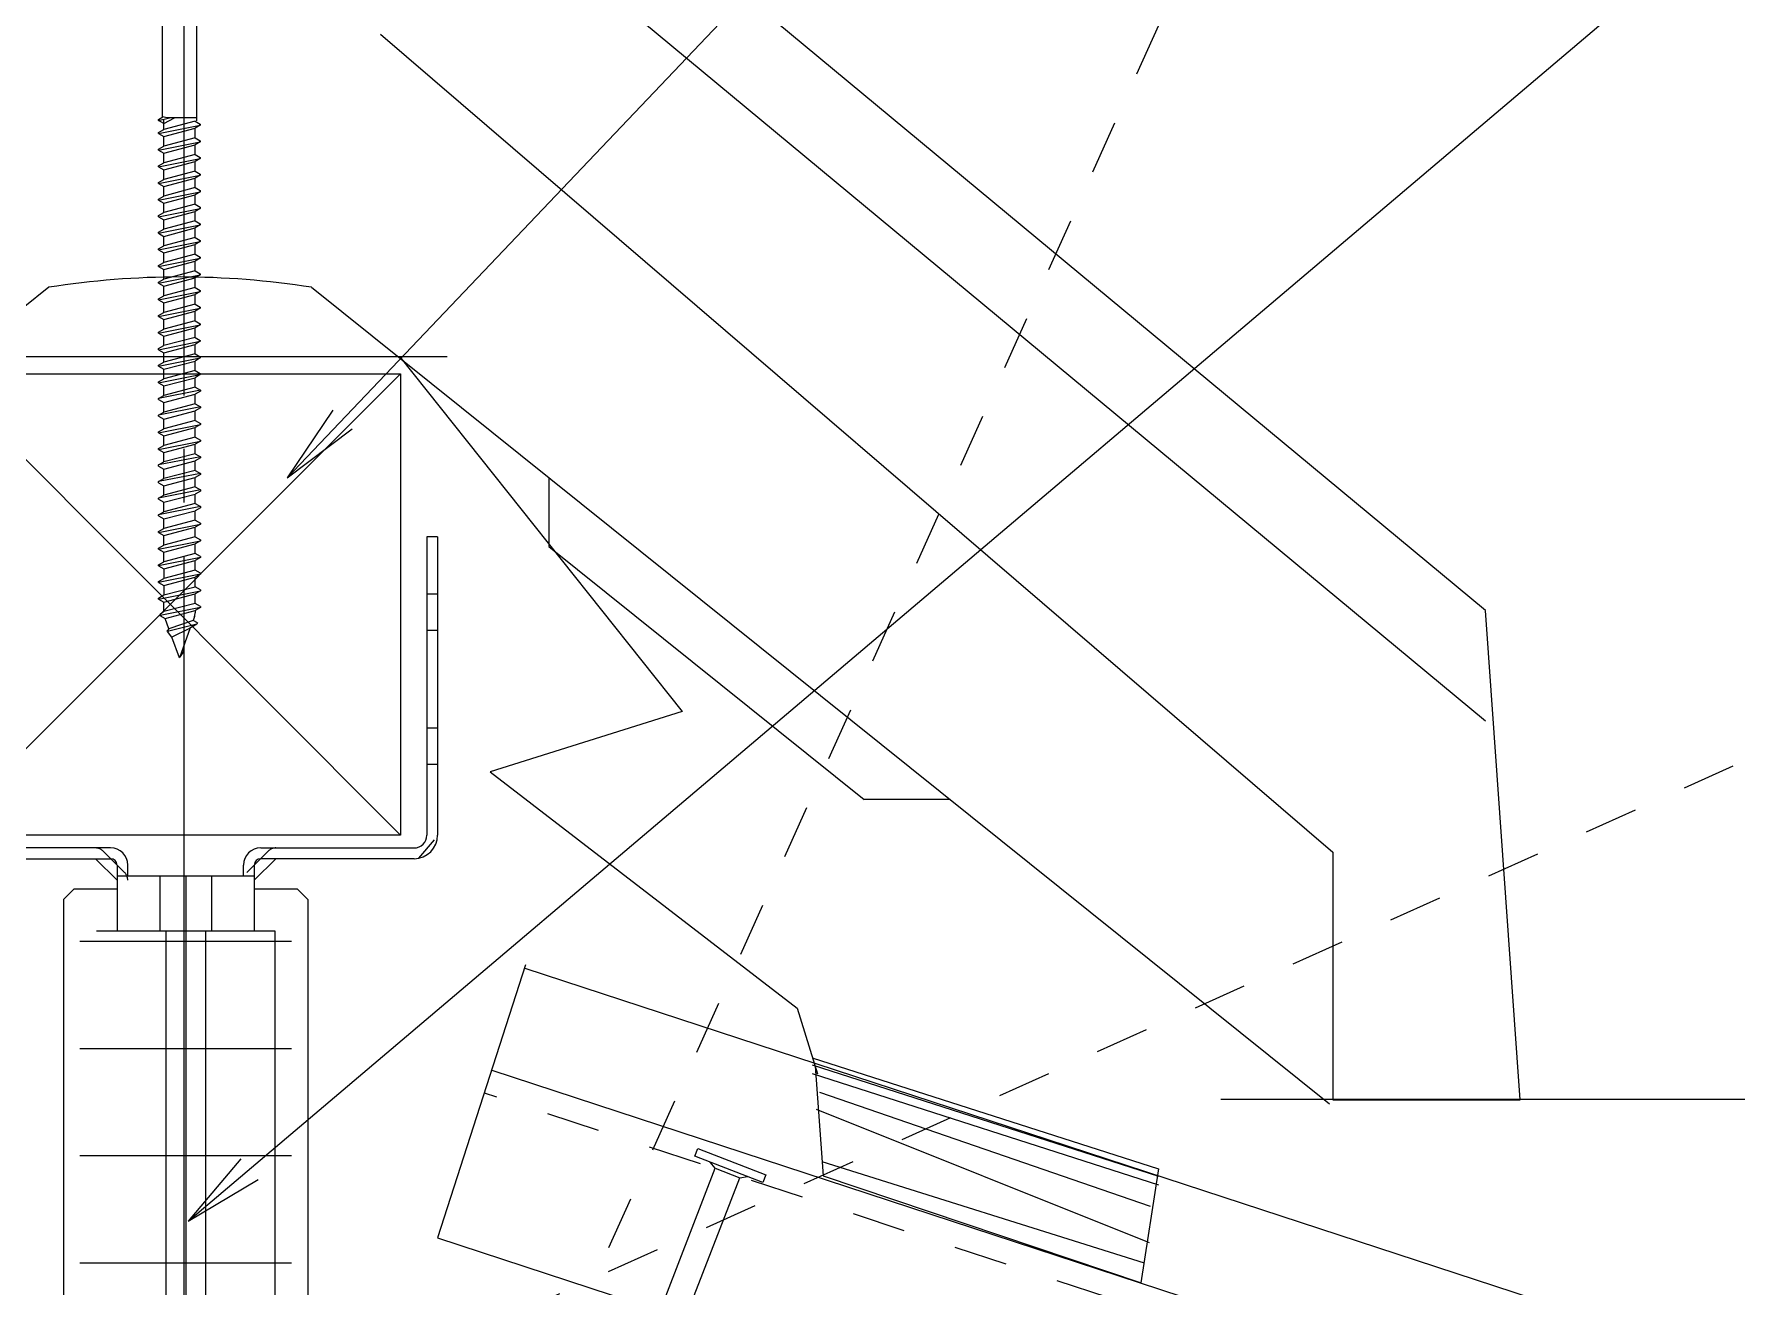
# Model space of a CAD drawing. Extents: x -1727 to 4652, y -2317 to 2357.
# Drawn here: x 2236.7 to 2395.5, y 529.1 to 645.9 of the extents above; entities that cross this region are included whole.
import ezdxf

# ---------------------------------------------------------------- set-up
doc = ezdxf.new("R2010")
doc.units = 0
doc.header["$LTSCALE"] = 5
for name, pattern in [('DASHDOT', [43, 40, -1, 1, -1]), ('DASHDOTX2', [63, 60, -1, 1, -1]), ('DASHED', [7, 6, -1]), ('DOT', [2, 1, -1])]:
    doc.linetypes.add(name, pattern=pattern)
for name, color, linetype in [('0-1', 7, 'CONTINUOUS'), ('0-2', 7, 'CONTINUOUS'), ('0-3', 7, 'CONTINUOUS'), ('0-F', 7, 'CONTINUOUS')]:
    doc.layers.add(name, color=color, linetype=linetype)

msp = doc.modelspace()

# ---------------------------------------------------------------- linework, layer by layer
at = {"layer": '0-1', "color": 4, "linetype": 'DASHDOT'}
msp.add_line((2250.6614, 182.1867), (2250.6614, 828.4776), dxfattribs=at)
at = {"layer": '0-1', "color": 4, "linetype": 'CONTINUOUS'}
for p, q in [((2248.6087, 661.2346), (2248.6128, 638.2345)), ((2251.8088, 661.2351), (2251.813, 637.785)), ((2248.2631, 637.9044), (2248.6779, 638.1547)), ((2248.2631, 637.8144), (2249.2809, 638.0648)), ((2248.2631, 637.8144), (2248.2631, 637.9044)), ((2248.7509, 637.5247), (2248.2631, 637.8144)), ((2248.2633, 636.5946), (2252.1632, 637.3753)), ((2248.2633, 636.6945), (2248.751, 636.9745)), ((2248.6128, 638.2345), (2248.6779, 638.1547)), ((2249.046, 638.0647), (2248.6779, 638.1547)), ((2248.7509, 637.5247), (2249.7708, 638.0649)), ((2248.751, 636.9745), (2248.7509, 637.8646)), ((2251.6759, 637.755), (2248.751, 636.9745)), ((2248.7511, 636.3145), (2251.676, 637.095)), ((2251.8129, 638.0652), (2249.046, 638.0647)), ((2251.6759, 637.755), (2252.1631, 637.4752)), ((2252.1632, 637.3753), (2251.676, 637.095)), ((2251.6762, 636.2052), (2251.676, 637.095)), ((2252.1631, 637.4752), (2252.1632, 637.3753)), ((2248.2633, 636.5946), (2248.2633, 636.6945)), ((2248.2633, 636.5946), (2248.7511, 636.3145)), ((2248.2635, 635.1444), (2248.7513, 635.4247)), ((2248.2636, 635.0445), (2252.1634, 635.8252)), ((2248.7513, 635.4247), (2248.7511, 636.3145)), ((2251.6762, 636.2052), (2248.7513, 635.4247)), ((2248.7514, 634.7647), (2251.6763, 635.5452)), ((2251.6762, 636.2052), (2252.1634, 635.9251)), ((2252.1634, 635.8252), (2251.6763, 635.5452)), ((2251.6764, 634.6551), (2251.6763, 635.5452)), ((2252.1634, 635.9251), (2252.1634, 635.8252)), ((2248.2636, 635.0445), (2248.2635, 635.1444)), ((2248.2636, 635.0445), (2248.7514, 634.7647)), ((2248.2638, 633.4944), (2252.1637, 634.2751)), ((2248.2638, 633.5946), (2248.7516, 633.8746)), ((2248.7516, 633.8746), (2248.7514, 634.7647)), ((2251.6764, 634.6551), (2248.7516, 633.8746)), ((2248.7517, 633.2146), (2251.6765, 633.9951)), ((2251.6764, 634.6551), (2252.1637, 634.3753)), ((2252.1637, 634.2751), (2251.6765, 633.9951)), ((2251.6767, 633.105), (2251.6765, 633.9951)), ((2252.1637, 634.3753), (2252.1637, 634.2751)), ((2248.2638, 633.4944), (2248.2638, 633.5946)), ((2248.2638, 633.4944), (2248.7517, 633.2146)), ((2248.2641, 631.9446), (2252.164, 632.7253)), ((2248.2641, 632.0445), (2248.7518, 632.3245)), ((2248.7518, 632.3245), (2248.7517, 633.2146)), ((2251.6767, 633.105), (2248.7518, 632.3245)), ((2248.752, 631.6645), (2251.6768, 632.445)), ((2251.6767, 633.105), (2252.164, 632.8252)), ((2252.164, 632.7253), (2251.6768, 632.445)), ((2251.677, 631.5552), (2251.6768, 632.445)), ((2252.164, 632.8252), (2252.164, 632.7253)), ((2248.2641, 631.9446), (2248.2641, 632.0445)), ((2248.2641, 631.9446), (2248.752, 631.6645)), ((2248.2644, 630.3945), (2252.1642, 631.1752)), ((2248.2644, 630.4944), (2248.7521, 630.7747)), ((2248.7521, 630.7747), (2248.752, 631.6645)), ((2251.677, 631.5552), (2248.7521, 630.7747)), ((2248.7522, 630.1147), (2251.6771, 630.8952)), ((2251.677, 631.5552), (2252.1642, 631.2751)), ((2252.1642, 631.1752), (2251.6771, 630.8952)), ((2251.6773, 630.0051), (2251.6771, 630.8952)), ((2252.1642, 631.2751), (2252.1642, 631.1752)), ((2248.2644, 630.3945), (2248.2644, 630.4944)), ((2248.2644, 630.3945), (2248.7522, 630.1147)), ((2248.2646, 628.9446), (2248.7524, 629.2246)), ((2248.2647, 628.8444), (2252.1645, 629.6251)), ((2248.7524, 629.2246), (2248.7522, 630.1147)), ((2251.6773, 630.0051), (2248.7524, 629.2246)), ((2248.7525, 628.5646), (2251.6774, 629.3451)), ((2251.6773, 630.0051), (2252.1645, 629.7253)), ((2252.1645, 629.6251), (2251.6774, 629.3451)), ((2251.6775, 628.455), (2251.6774, 629.3451)), ((2252.1645, 629.7253), (2252.1645, 629.6251)), ((2248.2647, 628.8444), (2248.2646, 628.9446)), ((2248.2647, 628.8444), (2248.7525, 628.5646)), ((2248.2649, 627.2946), (2252.1648, 628.0753)), ((2248.2649, 627.3945), (2248.7527, 627.6745)), ((2248.2649, 627.2946), (2248.2649, 627.3945)), ((2248.7527, 627.6745), (2248.7525, 628.5646)), ((2251.6775, 628.455), (2248.7527, 627.6745)), ((2248.7528, 627.0145), (2251.6776, 627.795)), ((2251.6775, 628.455), (2252.1648, 628.1653)), ((2252.1648, 628.0753), (2251.6776, 627.795)), ((2251.6778, 626.9052), (2251.6776, 627.795)), ((2252.1648, 628.1653), (2252.1648, 628.0753)), ((2248.2649, 627.2946), (2248.7528, 627.0145)), ((2248.2652, 625.7445), (2252.1651, 626.5252)), ((2248.2652, 625.8444), (2248.7529, 626.1247)), ((2248.2652, 625.7445), (2248.2652, 625.8444)), ((2248.7529, 626.1247), (2248.7528, 627.0145)), ((2251.6778, 626.9052), (2248.7529, 626.1247)), ((2248.7531, 625.4647), (2251.6779, 626.2452)), ((2251.6778, 626.9052), (2252.1651, 626.6152)), ((2252.1651, 626.5252), (2251.6779, 626.2452)), ((2251.6781, 625.3551), (2251.6779, 626.2452)), ((2252.1651, 626.6152), (2252.1651, 626.5252)), ((2248.2652, 625.7445), (2248.7531, 625.4647)), ((2248.2655, 624.1944), (2252.1653, 624.9751)), ((2248.2655, 624.2946), (2248.7532, 624.5746)), ((2248.2655, 624.1944), (2248.2655, 624.2946)), ((2248.7532, 624.5746), (2248.7531, 625.4647)), ((2251.6781, 625.3551), (2248.7532, 624.5746)), ((2248.7533, 623.9146), (2251.6782, 624.6951)), ((2251.6781, 625.3551), (2252.1653, 625.0651)), ((2252.1653, 624.9751), (2251.6782, 624.6951)), ((2251.6783, 623.805), (2251.6782, 624.6951)), ((2252.1653, 625.0651), (2252.1653, 624.9751)), ((2248.2655, 624.1944), (2248.7533, 623.9146)), ((2248.2657, 622.7445), (2248.7535, 623.0245)), ((2248.2658, 622.6446), (2248.2657, 622.7445)), ((2248.2658, 622.6446), (2252.1656, 623.4253)), ((2248.2658, 622.6446), (2248.7536, 622.3645)), ((2248.7535, 623.0245), (2248.7533, 623.9146)), ((2251.6783, 623.805), (2248.7535, 623.0245)), ((2248.7536, 622.3645), (2251.6785, 623.145)), ((2251.6783, 623.805), (2252.1656, 623.5153)), ((2252.1656, 623.4253), (2251.6785, 623.145)), ((2251.6786, 622.2552), (2251.6785, 623.145)), ((2252.1656, 623.5153), (2252.1656, 623.4253)), ((2248.266, 621.0945), (2252.1659, 621.8752)), ((2248.266, 621.1944), (2248.7538, 621.4747)), ((2248.266, 621.0945), (2248.266, 621.1944)), ((2248.266, 621.0945), (2248.7539, 620.8147)), ((2248.7538, 621.4747), (2248.7536, 622.3645)), ((2251.6786, 622.2552), (2248.7538, 621.4747)), ((2248.7539, 620.8147), (2251.6787, 621.5952)), ((2251.6786, 622.2552), (2252.1659, 621.9652)), ((2252.1659, 621.8752), (2251.6787, 621.5952)), ((2251.6789, 620.7051), (2251.6787, 621.5952)), ((2252.1659, 621.9652), (2252.1659, 621.8752)), ((2248.2663, 619.5444), (2252.1662, 620.3251)), ((2248.2663, 619.6446), (2248.754, 619.9246)), ((2248.2663, 619.5444), (2248.2663, 619.6446)), ((2248.2663, 619.5444), (2248.7541, 619.2646)), ((2248.754, 619.9246), (2248.7539, 620.8147)), ((2251.6789, 620.7051), (2248.754, 619.9246)), ((2248.7541, 619.2646), (2251.679, 620.0352)), ((2251.6789, 620.7051), (2252.1661, 620.4151)), ((2252.1662, 620.3251), (2251.679, 620.0352)), ((2251.6792, 619.1451), (2251.679, 620.0352)), ((2252.1661, 620.4151), (2252.1662, 620.3251)), ((2248.2666, 617.9946), (2252.1664, 618.7753)), ((2248.2666, 618.0945), (2248.7543, 618.3745)), ((2248.2666, 617.9946), (2248.2666, 618.0945)), ((2248.2666, 617.9946), (2248.7544, 617.7145)), ((2248.7543, 618.3745), (2248.7541, 619.2646)), ((2251.6792, 619.1451), (2248.7543, 618.3745)), ((2248.7544, 617.7145), (2251.6793, 618.4851)), ((2251.6792, 619.1451), (2252.1664, 618.8653)), ((2252.1664, 618.7753), (2251.6793, 618.4851)), ((2251.6794, 617.595), (2251.6793, 618.4851)), ((2252.1664, 618.8653), (2252.1664, 618.7753)), ((2248.2668, 616.4445), (2252.1667, 617.2252)), ((2248.2668, 616.5444), (2248.7546, 616.8247)), ((2248.2668, 616.4445), (2248.2668, 616.5444)), ((2248.2668, 616.4445), (2248.7547, 616.1647)), ((2248.7546, 616.8247), (2248.7544, 617.7145)), ((2251.6794, 617.595), (2248.7546, 616.8247)), ((2248.7547, 616.1647), (2251.6796, 616.935)), ((2251.6794, 617.595), (2252.1667, 617.3152)), ((2252.1667, 617.2252), (2251.6796, 616.935)), ((2251.6797, 616.0452), (2251.6796, 616.935)), ((2252.1667, 617.3152), (2252.1667, 617.2252)), ((2248.2671, 614.8944), (2252.167, 615.6751)), ((2248.2671, 614.9946), (2248.7549, 615.2746)), ((2248.2671, 614.8944), (2248.2671, 614.9946)), ((2248.2671, 614.8944), (2248.755, 614.6146)), ((2248.7549, 615.2746), (2248.7547, 616.1647)), ((2251.6797, 616.0452), (2248.7549, 615.2746)), ((2248.755, 614.6146), (2251.6798, 615.3852)), ((2251.6797, 616.0452), (2252.167, 615.7651)), ((2252.167, 615.6751), (2251.6798, 615.3852)), ((2251.68, 614.4951), (2251.6798, 615.3852)), ((2252.167, 615.7651), (2252.167, 615.6751)), ((2248.2674, 613.3446), (2252.1673, 614.1253)), ((2248.2674, 613.4445), (2248.7551, 613.7245)), ((2248.2674, 613.3446), (2248.2674, 613.4445)), ((2248.2674, 613.3446), (2248.7552, 613.0645)), ((2248.7551, 613.7245), (2248.755, 614.6146)), ((2251.68, 614.4951), (2248.7551, 613.7245)), ((2248.7552, 613.0645), (2251.6801, 613.8351)), ((2251.68, 614.4951), (2252.1672, 614.2153)), ((2252.1673, 614.1253), (2251.6801, 613.8351)), ((2251.6803, 612.945), (2251.6801, 613.8351)), ((2252.1672, 614.2153), (2252.1673, 614.1253)), ((2252.1675, 612.6652), (2248.2676, 611.8944)), ((2248.2676, 611.8944), (2248.7554, 612.1747)), ((2248.2677, 611.7945), (2248.2676, 611.8944)), ((2248.2677, 611.7945), (2248.7555, 611.5147)), ((2248.7554, 612.1747), (2248.7552, 613.0645)), ((2251.6803, 612.945), (2248.7554, 612.1747)), ((2248.7555, 611.5147), (2251.6804, 612.285)), ((2248.7557, 610.6246), (2248.7555, 611.5147)), ((2251.6803, 612.945), (2252.1675, 612.6652)), ((2252.1675, 612.5752), (2251.6804, 612.285)), ((2251.6805, 611.3952), (2251.6804, 612.285)), ((2252.1675, 612.6652), (2252.1675, 612.5752)), ((2252.1678, 611.1151), (2248.2679, 610.3446)), ((2248.2679, 610.3446), (2248.7557, 610.6246)), ((2248.2679, 610.2444), (2248.2679, 610.3446)), ((2248.2679, 610.2444), (2248.7558, 609.9646)), ((2251.6805, 611.3952), (2248.7557, 610.6246)), ((2248.7558, 609.9646), (2251.6807, 610.7352)), ((2248.7559, 609.0745), (2248.7558, 609.9646)), ((2251.6805, 611.3952), (2252.1678, 611.1151)), ((2252.1678, 611.0152), (2251.6807, 610.7352)), ((2251.6808, 609.8451), (2251.6807, 610.7352)), ((2252.1678, 611.1151), (2252.1678, 611.0152)), ((2248.2682, 608.6946), (2252.1681, 609.4651)), ((2248.2682, 608.7945), (2248.7559, 609.0745)), ((2248.2682, 608.6946), (2248.2682, 608.7945)), ((2248.2682, 608.6946), (2248.7561, 608.4145)), ((2251.6808, 609.8451), (2248.7559, 609.0745)), ((2248.7561, 608.4145), (2251.6809, 609.1851)), ((2248.7562, 607.5247), (2248.7561, 608.4145)), ((2251.6808, 609.8451), (2252.1681, 609.5653)), ((2252.1681, 609.4651), (2251.6809, 609.1851)), ((2251.6811, 608.295), (2251.6809, 609.1851)), ((2252.1681, 609.5653), (2252.1681, 609.4651)), ((2248.2685, 607.1445), (2252.1684, 607.9153)), ((2248.2685, 607.2444), (2248.7562, 607.5247)), ((2248.2685, 607.1445), (2248.2685, 607.2444)), ((2248.2685, 607.1445), (2248.7563, 606.8647)), ((2251.6811, 608.295), (2248.7562, 607.5247)), ((2248.7563, 606.8647), (2251.6812, 607.635)), ((2248.7565, 605.9746), (2248.7563, 606.8647)), ((2251.6814, 606.7452), (2248.7565, 605.9746)), ((2251.6811, 608.295), (2252.1683, 608.0152)), ((2252.1684, 607.9153), (2251.6812, 607.635)), ((2251.6814, 606.7452), (2251.6812, 607.635)), ((2251.6814, 606.7452), (2252.1686, 606.4651)), ((2252.1683, 608.0152), (2252.1684, 607.9153)), ((2252.1686, 606.4651), (2248.2687, 605.6946)), ((2248.2687, 605.6946), (2248.7565, 605.9746)), ((2248.2688, 605.5944), (2248.2687, 605.6946)), ((2248.2688, 605.5944), (2248.7566, 605.3146)), ((2248.7566, 605.3146), (2251.6815, 606.0852)), ((2248.7568, 604.4245), (2248.7566, 605.3146)), ((2251.6816, 605.1951), (2248.7568, 604.4245)), ((2252.1686, 606.3652), (2251.6815, 606.0852)), ((2251.6816, 605.1951), (2251.6815, 606.0852)), ((2251.6816, 605.1951), (2252.1689, 604.9153)), ((2252.1686, 606.4651), (2252.1686, 606.3652)), ((2252.1689, 604.9153), (2248.269, 604.1445)), ((2248.269, 604.1445), (2248.7568, 604.4245)), ((2248.269, 604.0446), (2248.269, 604.1445)), ((2248.269, 604.0446), (2248.7569, 603.7645)), ((2248.7569, 603.7645), (2251.6817, 604.5351)), ((2248.757, 602.8747), (2248.7569, 603.7645)), ((2251.6819, 603.645), (2248.757, 602.8747)), ((2252.1689, 604.8151), (2251.6817, 604.5351)), ((2251.6819, 603.645), (2251.6817, 604.5351)), ((2251.6819, 603.645), (2252.1692, 603.3652)), ((2252.1689, 604.9153), (2252.1689, 604.8151)), ((2252.1692, 603.3652), (2248.2693, 602.5944)), ((2248.2693, 602.5944), (2248.757, 602.8747)), ((2248.2693, 602.4945), (2248.2693, 602.5944)), ((2248.2693, 602.4945), (2248.7572, 602.2147)), ((2248.7572, 602.2147), (2251.682, 602.985)), ((2248.7573, 601.3246), (2248.7572, 602.2147)), ((2251.6822, 602.0952), (2248.7573, 601.3246)), ((2252.1692, 603.2653), (2251.682, 602.985)), ((2251.6822, 602.0952), (2251.682, 602.985)), ((2251.6822, 602.0952), (2252.1694, 601.8151)), ((2252.1692, 603.3652), (2252.1692, 603.2653)), ((2252.1694, 601.8151), (2248.2696, 601.0446)), ((2248.2696, 601.0446), (2248.7573, 601.3246)), ((2248.2696, 600.9444), (2248.2696, 601.0446)), ((2248.2696, 600.9444), (2248.7574, 600.6646)), ((2248.7574, 600.6646), (2251.6823, 601.4352)), ((2248.7576, 599.7745), (2248.7574, 600.6646)), ((2251.6825, 600.5451), (2248.7576, 599.7745)), ((2252.1694, 601.7152), (2251.6823, 601.4352)), ((2251.6825, 600.5451), (2251.6823, 601.4352)), ((2251.6825, 600.5451), (2252.1697, 600.2653)), ((2252.1694, 601.8151), (2252.1694, 601.7152)), ((2248.2698, 599.4945), (2248.7576, 599.7745)), ((2248.2699, 599.3946), (2248.2698, 599.4945)), ((2248.2699, 599.3946), (2252.1697, 600.1651)), ((2248.2699, 599.3946), (2248.7577, 599.1145)), ((2248.7577, 599.1145), (2251.6826, 599.8851)), ((2248.7579, 598.2247), (2248.7577, 599.1145)), ((2251.6827, 598.995), (2248.7579, 598.2247)), ((2252.1697, 600.1651), (2251.6826, 599.8851)), ((2251.6827, 598.995), (2251.6826, 599.8851)), ((2251.6827, 598.995), (2252.17, 598.7152)), ((2252.1697, 600.2653), (2252.1697, 600.1651)), ((2248.2701, 597.8445), (2252.17, 598.6153)), ((2248.2701, 597.9444), (2248.7579, 598.2247)), ((2248.2701, 597.8445), (2248.2701, 597.9444)), ((2248.2701, 597.8445), (2248.758, 597.5647)), ((2248.758, 597.5647), (2251.6828, 598.335)), ((2248.7581, 596.6746), (2248.758, 597.5647)), ((2251.683, 597.4452), (2248.7581, 596.6746)), ((2252.1702, 597.1651), (2251.6821, 597.4452)), ((2252.17, 598.6153), (2251.6828, 598.335)), ((2251.683, 597.4452), (2251.6828, 598.335)), ((2252.17, 598.7152), (2252.17, 598.6153)), ((2252.1703, 597.0652), (2248.2704, 596.2944)), ((2248.2704, 596.3946), (2248.7611, 596.6746)), ((2248.2704, 596.2944), (2248.2704, 596.3946)), ((2248.2704, 596.2944), (2248.7595, 596.0146)), ((2248.7583, 596.0146), (2251.6831, 596.7852)), ((2248.7583, 596.0146), (2248.7584, 595.1245)), ((2251.6833, 595.8951), (2248.7584, 595.1245)), ((2252.1703, 597.0652), (2251.6792, 596.7852)), ((2252.1705, 595.6153), (2251.6824, 595.8951)), ((2251.6833, 595.8951), (2251.6831, 596.7852)), ((2252.1702, 597.1651), (2252.1703, 597.0652)), ((2252.1705, 595.5151), (2248.2707, 594.7446)), ((2248.2707, 594.8346), (2248.7614, 595.1245)), ((2248.2707, 594.7446), (2248.2707, 594.8346)), ((2248.2707, 594.7446), (2248.7597, 594.4645)), ((2248.7585, 594.4645), (2251.6834, 595.2351)), ((2248.7585, 594.4645), (2248.7587, 593.5747)), ((2248.7587, 593.5747), (2251.6835, 594.345)), ((2252.1705, 595.5151), (2251.6795, 595.2351)), ((2252.1708, 594.0652), (2251.6826, 594.345)), ((2251.6835, 594.345), (2251.6834, 595.2351)), ((2252.1705, 595.6153), (2252.1705, 595.5151)), ((2252.1708, 594.0652), (2252.1708, 593.9653)), ((2248.2709, 593.1945), (2252.1708, 593.9653)), ((2248.2709, 593.2845), (2248.7617, 593.5747)), ((2248.2709, 593.1945), (2248.2709, 593.2845)), ((2248.2709, 593.1945), (2248.76, 592.9147)), ((2248.7588, 592.9147), (2251.6837, 593.685)), ((2248.759, 592.0246), (2248.7588, 592.9147)), ((2251.6838, 592.7952), (2248.759, 592.0246)), ((2252.1708, 593.9653), (2251.6798, 593.685)), ((2252.1711, 592.5151), (2251.6829, 592.7952)), ((2251.6838, 592.7952), (2251.6837, 593.685)), ((2252.1711, 592.5151), (2252.1711, 592.4152)), ((2248.3972, 591.6744), (2248.8851, 591.3946)), ((2252.1711, 592.4152), (2248.408, 591.6645)), ((2248.759, 592.0246), (2248.408, 591.7644)), ((2248.408, 591.6645), (2248.408, 591.7644)), ((2248.8842, 591.3946), (2251.6839, 592.1352)), ((2249.2353, 590.4248), (2248.8842, 591.3946)), ((2251.8534, 590.8551), (2249.1025, 590.1548)), ((2251.4861, 591.195), (2249.2353, 590.4248)), ((2251.8534, 590.8551), (2251.1613, 590.4551)), ((2251.6231, 591.5751), (2251.4861, 591.195)), ((2251.8962, 590.9652), (2251.4861, 591.195)), ((2252.1711, 592.4152), (2251.68, 592.1352)), ((2251.6839, 592.1352), (2251.684, 591.915)), ((2251.8962, 590.9652), (2251.8534, 590.8551)), ((2249.2353, 590.4248), (2249.0644, 590.2447)), ((2249.1025, 590.1548), (2249.0644, 590.2447)), ((2249.5175, 589.6547), (2249.1025, 590.1548)), ((2251.1613, 590.4551), (2249.5175, 589.6547)), ((2250.2219, 587.7249), (2249.5175, 589.6547)), ((2251.2333, 590.5049), (2250.2219, 587.7249)), ((2250.2219, 587.7249), (2250.5968, 588.235)), ((2250.5968, 588.235), (2250.5278, 588.565)), ((2298.2775, 541.2447), (2298.5623, 541.9806)), ((2298.5623, 541.9806), (2304.9227, 539.519)), ((2293.1833, 522.0367), (2300.1838, 540.1249)), ((2304.6379, 538.7831), (2298.2775, 541.2447)), ((2300.1838, 540.1249), (2299.7149, 540.6884)), ((2300.1838, 540.1249), (2302.4735, 539.2387)), ((2295.4726, 521.1496), (2302.4735, 539.2387)), ((2302.4735, 539.2387), (2303.2005, 539.3394)), ((2302.4735, 539.2387), (2303.2005, 539.3394)), ((2304.9227, 539.519), (2304.6379, 538.7831))]:
    msp.add_line(p, q, dxfattribs=at)
at = {"layer": '0-1', "color": 7, "linetype": 'CONTINUOUS'}
for p, q in [((2226.2035, 615.8067), (2275.1991, 615.8112)), ((2270.7902, 615.775), (2297.1194, 582.7104)), ((2270.8441, 614.1933), (2227.8441, 571.1933)), ((2227.8441, 614.1933), (2270.8441, 571.1933)), ((2297.1194, 582.7104), (2279.2148, 577.0923)), ((2279.2148, 577.0923), (2307.8339, 555.0438)), ((2273.9644, 570.7465), (2272.5197, 569.0313)), ((2307.8339, 555.0438), (2309.7266, 548.9163)), ((2341.5643, 540.0255), (2309.2587, 550.3985)), ((2341.5645, 539.3554), (2309.2588, 549.7284)), ((2309.4997, 549.6511), (2310.2669, 539.4275)), ((2341.5646, 538.5513), (2309.2589, 548.9243)), ((2309.9196, 547.2064), (2340.7573, 536.5799)), ((2340.6879, 533.1767), (2309.6418, 545.609)), ((2310.128, 540.7472), (2340.2017, 531.3014)), ((2339.9079, 529.4283), (2341.5716, 540.072)), ((2310.2669, 539.4275), (2339.9079, 529.4283))]:
    msp.add_line(p, q, dxfattribs=at)
at = {"layer": '0-1', "color": 3, "linetype": 'CONTINUOUS'}
for p, q in [((2227.8441, 614.1933), (2270.8441, 614.1933)), ((2270.8441, 614.1933), (2270.8441, 571.1933)), ((2270.8441, 571.1933), (2227.8441, 571.1933))]:
    msp.add_line(p, q, dxfattribs=at)
at = {"layer": '0-1', "color": 6, "linetype": 'CONTINUOUS'}
for p, q in [((2274.3003, 598.9874), (2273.3003, 598.9874)), ((2273.3003, 598.9874), (2273.3003, 571.1874)), ((2274.3003, 598.9874), (2274.3003, 571.1874)), ((2243.8003, 569.9874), (2229.5003, 569.9874)), ((2229.5003, 568.9874), (2243.8003, 568.9874)), ((2242.4003, 568.9874), (2244.4003, 566.9874)), ((2259.2003, 568.9874), (2257.2003, 566.9874)), ((2257.8003, 569.9874), (2272.1003, 569.9874)), ((2272.1003, 568.9874), (2257.8003, 568.9874)), ((2244.4003, 568.3874), (2244.4003, 562.2687)), ((2244.4003, 567.3874), (2257.2003, 567.3874)), ((2245.4003, 567.3874), (2245.4003, 568.3874)), ((2248.3861, 567.3874), (2248.3861, 562.2687)), ((2250.8003, 567.3874), (2250.8003, 511.9874)), ((2253.2145, 567.3874), (2253.2145, 562.2687)), ((2256.2003, 567.3874), (2256.2003, 568.3874)), ((2257.2003, 568.3874), (2257.2003, 562.2687)), ((2239.4003, 565.1874), (2240.4003, 566.1874)), ((2240.4003, 566.1874), (2244.4003, 566.1874)), ((2257.2003, 566.1874), (2261.2003, 566.1874)), ((2261.2003, 566.1874), (2262.2003, 565.1874)), ((2239.4003, 565.1874), (2239.4003, 511.1874)), ((2262.2003, 565.1874), (2262.2003, 511.1874)), ((2242.4847, 562.2687), (2259.1159, 562.2687)), ((2248.9417, 562.2687), (2248.9417, 509.2687)), ((2250.8003, 562.2687), (2250.8003, 509.2687)), ((2252.6589, 562.2687), (2252.6589, 509.2687)), ((2259.1159, 562.2687), (2259.1159, 509.2687))]:
    msp.add_line(p, q, dxfattribs=at)
at = {"layer": '0-1', "color": 6, "linetype": 'DASHED'}
for p, q in [((2273.3003, 593.6874), (2274.3003, 593.6874)), ((2273.3003, 590.2874), (2274.3003, 590.2874)), ((2273.3003, 581.1874), (2274.3003, 581.1874)), ((2273.3003, 577.7874), (2274.3003, 577.7874)), ((2243.1074, 569.6946), (2245.1074, 567.6946)), ((2258.4932, 569.6946), (2256.4932, 567.6946))]:
    msp.add_line(p, q, dxfattribs=at)
at = {"layer": '0-1', "color": 6, "linetype": 'DASHDOTX2'}
for p, q in [((2260.678, 561.2687), (2240.9226, 561.2687)), ((2260.678, 551.2687), (2240.9226, 551.2687)), ((2259.578, 551.2687), (2242.0226, 551.2687)), ((2260.678, 541.2687), (2240.9226, 541.2687)), ((2259.578, 541.2687), (2242.0226, 541.2687)), ((2260.678, 531.2687), (2240.9226, 531.2687)), ((2259.578, 531.2687), (2242.0226, 531.2687))]:
    msp.add_line(p, q, dxfattribs=at)
at = {"layer": '0-1', "color": 4, "linetype": 'CONTINUOUS'}
msp.add_arc((2250.6841, 591.9148), 0.9999, 340.0101, 360.0101, dxfattribs=at)
at = {"layer": '0-1', "color": 6, "linetype": 'CONTINUOUS'}
for centre, radius, start, end in [((2272.1003, 571.1874), 2.2, 270, 360), ((2272.1003, 571.1874), 1.2, 270, 360), ((2243.8003, 568.3874), 1.6, 0, 90), ((2243.8003, 568.3874), 0.6, 0, 90), ((2257.8003, 568.3874), 1.6, 90, 180), ((2257.8003, 568.3874), 0.6, 90, 180)]:
    msp.add_arc(centre, radius, start, end, dxfattribs=at)
at = {"layer": '0-1', "color": 6, "linetype": 'DASHED'}
for centre, start, end in [((2242.4003, 568.9874), 45, 90), ((2259.2003, 568.9874), 90, 135), ((2244.4003, 566.9874), 0, 45)]:
    msp.add_arc(centre, 1, start, end, dxfattribs=at)
at = {"layer": '0-2', "color": 2, "linetype": 'CONTINUOUS'}
for p, q in [((2372.0251, 592.1354), (2272.7121, 674.5144)), ((2372.0251, 581.8154), (2270.5211, 666.0124)), ((2268.9871, 645.8734), (2357.7841, 569.5834)), ((2238.0241, 622.2624), (2143.5811, 546.5054)), ((2262.5441, 622.2624), (2357.4721, 546.1164)), ((2284.6811, 604.5054), (2284.6811, 598.0964)), ((2284.6801, 598.0964), (2314.0891, 574.5054)), ((2375.2841, 546.5054), (2372.0251, 592.1354)), ((2322.0801, 574.5054), (2314.0891, 574.5054)), ((2357.7841, 569.5834), (2357.7841, 546.5054)), ((2274.3322, 533.6589), (2282.539, 559.1253)), ((2282.4317, 558.7923), (2452.1664, 503.2107)), ((2279.3585, 549.256), (2454.0756, 492.0426)), ((2357.7841, 546.5054), (2375.2841, 546.5054)), ((2472.237, 468.8436), (2274.3143, 533.6032))]:
    msp.add_line(p, q, dxfattribs=at)
at = {"layer": '0-2', "color": 2, "linetype": 'DOT'}
msp.add_line((2479.3883, 481.3992), (2278.6722, 547.1263), dxfattribs=at)
at = {"layer": '0-2', "color": 2, "linetype": 'CONTINUOUS'}
msp.add_arc((2250.2841, 544.5644), 78.659, 81.0331, 98.9669, dxfattribs=at)
at = {"layer": '0-3', "color": 7, "linetype": 'CONTINUOUS'}
msp.add_line((2347.3504, 546.5782), (2428.4221, 546.5709), dxfattribs=at)
for points in [[(2260.2539, 604.5007), (2387.4007, 738.0853), (2417.4007, 738.0853)], [(2251.0309, 535.1892), (2421.4869, 679.6033), (2451.4869, 679.6033)], [(2264.5193, 610.7951), (2260.2539, 604.5007), (2266.3301, 609.0715)], [(2255.9453, 540.991), (2251.0309, 535.1892), (2257.5613, 539.0836)]]:
    msp.add_lwpolyline(points, dxfattribs=at)
at = {"layer": '0-F', "color": 1, "linetype": 'DOT'}
for p, q in [((2257.4309, 459.7674), (2371.6189, 713.5218)), ((2395.115, 577.6081), (1592.4535, 216.9335))]:
    msp.add_line(p, q, dxfattribs=at)

doc.saveas('drawing.dxf')
